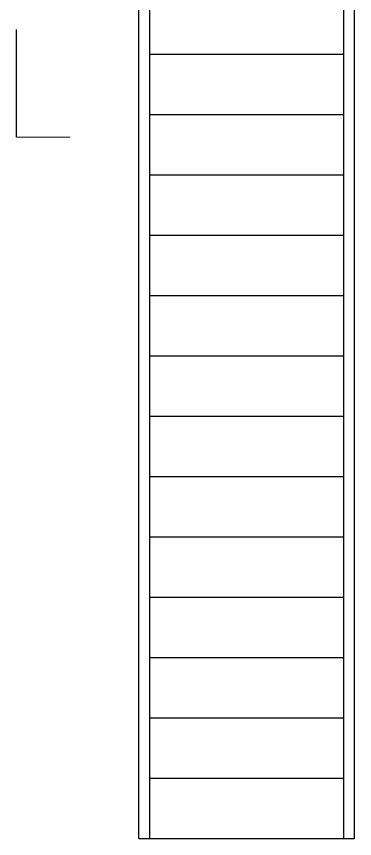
# Model space of a CAD drawing. Header units: millimetres. Extents: x 235.7 to 251.5, y 148.6 to 159.
# Drawn here: x 249.832 to 251.4, y 148.617 to 152.433 of the extents above; entities that cross this region are included whole.
import ezdxf

# ---------------------------------------------------------------- set-up
doc = ezdxf.new("R2010")
doc.units = ezdxf.units.MM
doc.linetypes.add('DASHDOT', pattern=[1, 0.5, -0.25, 0, -0.25])
doc.layers.add('A-FLOR-STRS', color=7, linetype='Continuous', lineweight=25)
doc.layers.add('A-FURN', color=9, linetype='Continuous', lineweight=18)

msp = doc.modelspace()

# ---------------------------------------------------------------- linework, layer by layer
at = {"layer": 'A-FLOR-STRS'}
for p, q in [((250.3999, 148.6168), (250.3999, 152.5368)), ((250.4499, 148.6168), (250.4499, 152.5368)), ((251.3499, 148.6168), (251.3499, 152.5368)), ((251.3999, 148.6168), (251.3999, 152.5368)), ((250.4499, 152.2568), (251.3499, 152.2568)), ((250.4499, 151.9768), (251.3499, 151.9768)), ((250.4499, 151.6968), (251.3499, 151.6968)), ((250.4499, 151.4168), (251.3499, 151.4168)), ((250.4499, 151.1368), (251.3499, 151.1368)), ((250.4499, 150.8568), (251.3499, 150.8568)), ((250.4499, 150.5768), (251.3499, 150.5768)), ((250.4499, 150.2968), (251.3499, 150.2968)), ((250.4499, 150.0168), (251.3499, 150.0168)), ((250.4499, 149.7368), (251.3499, 149.7368)), ((250.4499, 149.4568), (251.3499, 149.4568)), ((250.4499, 149.1768), (251.3499, 149.1768)), ((250.4499, 148.8968), (251.3499, 148.8968)), ((250.3999, 148.6168), (251.3999, 148.6168))]:
    msp.add_line(p, q, dxfattribs=at)
at = {"layer": 'A-FURN', "color": 1, "linetype": 'DASHDOT', "lineweight": 30}
msp.add_line((249.8316, 151.8726), (249.8316, 159.0404), dxfattribs=at)
at = {"layer": 'A-FURN', "color": 1}
msp.add_line((249.8316, 151.8726), (250.0805, 151.8726), dxfattribs=at)

doc.saveas('drawing.dxf')
